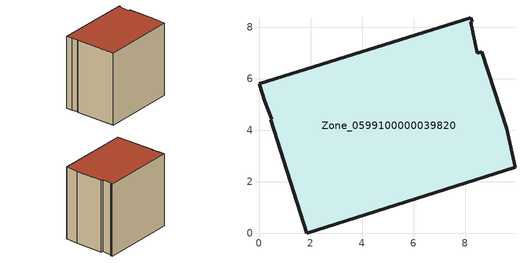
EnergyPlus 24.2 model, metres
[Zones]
Zone_0599100000039820
 floor ground (C_G): 9.93,2.57 1.86,0 0.45,4.4 0.5,4.42 0.22,5.12 0,5.8 8.21,8.38 8.26,8.22 8.21,8.2 8.47,6.98 8.64,7.04 9.61,4.06 z3.29
 wall outside (C_F): 8.26,8.22 8.21,8.38 0,5.8 0.22,5.12 0.5,4.42 0.45,4.4 1.86,0 9.93,2.57 9.61,4.06 8.64,7.04 8.47,6.98 8.21,8.2 8.26,8.22 z3.29:11.59
 roof outside (C_R): 1.86,0 9.93,2.57 9.61,4.06 8.64,7.04 8.47,6.98 8.21,8.2 8.26,8.22 8.21,8.38 0,5.8 0.22,5.12 0.5,4.42 0.45,4.4 z11.59
[BUILDING]
Pand.0599100000039820: North Axis=0; Terrain=City; Loads Convergence Tolerance Value=0.04; Temperature Convergence Tolerance Value=0.4; Solar Distribution=FullExterior; Maximum Number of Warmup Days=25; Minimum Number of Warmup Days=1
[Site:Location]
Rotterdam.The.Hague.AP_ZH_NLD Design_Conditions: Latitude=51.96; Longitude=4.45; Time Zone=1; Elevation=-4.5
[SITE:GROUNDTEMPERATURE:BUILDINGSURFACE]
18, 18, 18, 18, 18, 18, 18, 18, 18, 18, 18, 18
[MATERIAL] Thermal Absorptance=0.9; Solar Absorptance=0.7; Visible Absorptance=0.7
Name | Roughness | Thickness | Conductivity | Density | Specific Heat
G.TC.1965-1974 | MediumSmooth | 0.15 | 0.882353 | 540 | 1210
F.TC.1965-1974 | Rough | 0.3 | 0.697674 | 1920 | 840
R.TC.1965-1974 | MediumRough | 0.2 | 0.232558 | 1500 | 1000
[CONSTRUCTION]
C_G: G.TC.1965-1974
C_F: F.TC.1965-1974
C_R: R.TC.1965-1974
[ZONE]
Zone_0599100000039820: Type=1; Multiplier=1; Ceiling Height=Autocalculate; Volume=Autocalculate; Floor Area=autocalculate; Part of Total Floor Area=Yes
[ZONEINFILTRATION:DESIGNFLOWRATE]
Infil_Zone_0599100000039820: Zone or ZoneList or Space or SpaceList=Zone_0599100000039820; Schedule=AlwaysOn; Design Flow Rate Calculation Method=Flow/Area; Flow Rate per Floor Area=0.003; Constant Term Coefficient=1; Temperature Term Coefficient=0; Velocity Term Coefficient=0; Velocity Squared Term Coefficient=0
[HVACTEMPLATE:ZONE:IDEALLOADSAIRSYSTEM]
Zone_0599100000039820: Maximum Heating Supply Air Temperature=50; Minimum Cooling Supply Air Temperature=13; Maximum Heating Supply Air Humidity Ratio=0.0156; Minimum Cooling Supply Air Humidity Ratio=0.0077; Heating Limit=NoLimit; Cooling Limit=NoLimit; Dehumidification Control Type=ConstantSensibleHeatRatio; Cooling Sensible Heat Ratio=0.7; Dehumidification Setpoint=60; Humidification Control Type=None; Humidification Setpoint=30; Outdoor Air Method=None; Outdoor Air Flow Rate per Person=0.00944; Outdoor Air Flow Rate per Zone Floor Area=0; Outdoor Air Flow Rate per Zone=0; Demand Controlled Ventilation Type=None; Outdoor Air Economizer Type=NoEconomizer; Heat Recovery Type=None; Sensible Heat Recovery Effectiveness=0.7; Latent Heat Recovery Effectiveness=0.65
[ZONECONTROL:THERMOSTAT]
ThermostatControl_Zone_0599100000039820: Zone or ZoneList=Zone_0599100000039820; Control Type Schedule=DualSetpointControlType; Control 1=Thermostat_Zone_0599100000039820; Temperature Difference Between Cutout And Setpoint=0
[THERMOSTATSETPOINT:DUALSETPOINT]
Thermostat_Zone_0599100000039820: Heating Setpoint Temperature Schedule=HeatingSetpoint_Zone_0599100000039820; Cooling Setpoint Temperature Schedule=CoolingSetpoint_Zone_0599100000039820
[SCHEDULE:COMPACT]
HeatingSetpoint_Zone_0599100000039820: Through: 12/31, For: AllDays, Until: 24:00, 21
CoolingSetpoint_Zone_0599100000039820: Through: 12/31, For: AllDays, Until: 24:00, 24
DualSetpointControlType: Through: 12/31, For: AllDays, Until: 24:00, 4
AlwaysOn: Through: 12/31, For: AllDays, Until: 24:00, 1
